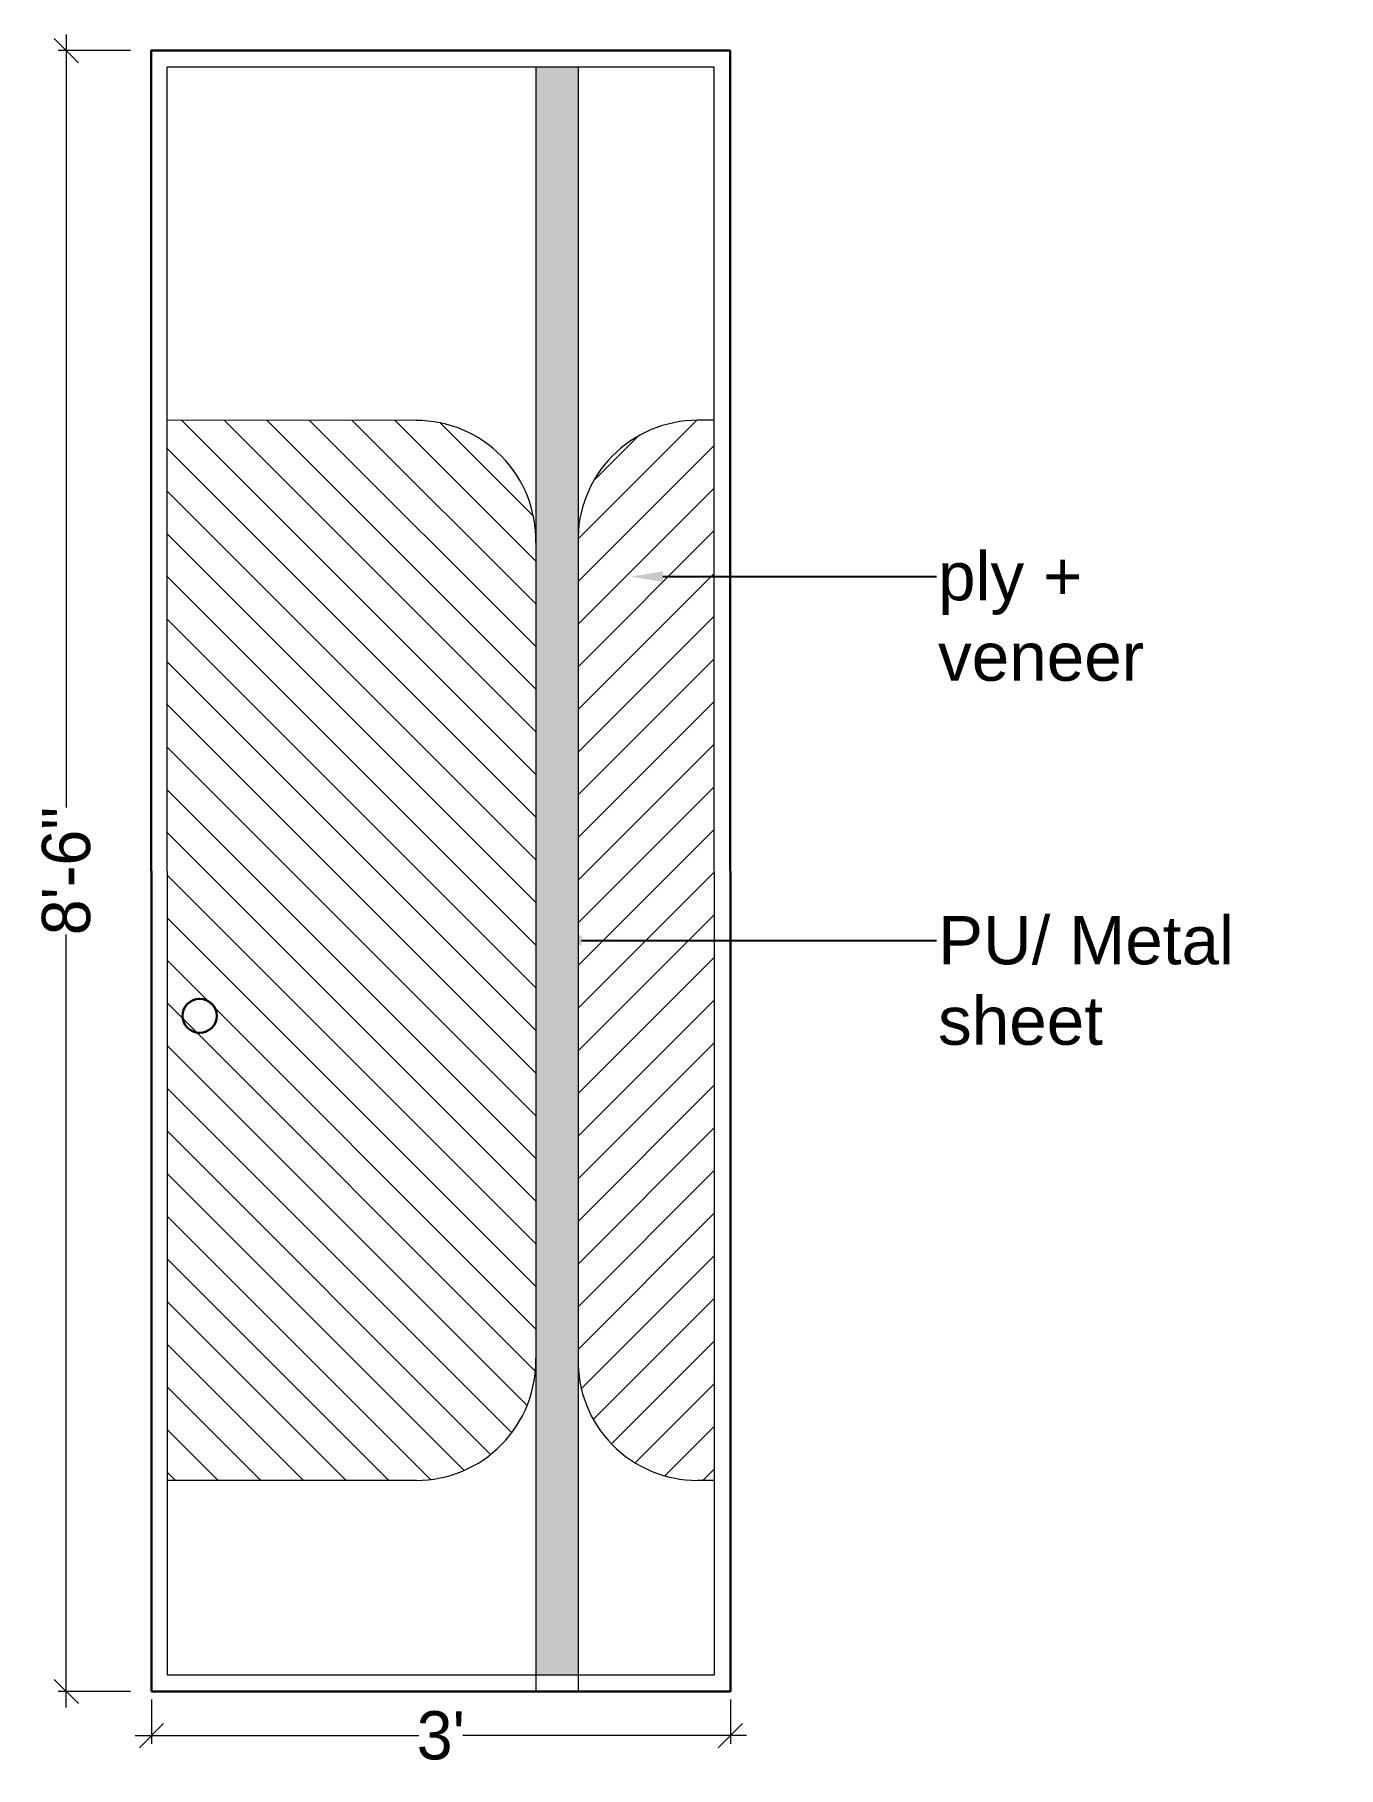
# Model space of a CAD drawing. Header units: millimetres. Extents: x 35877 to 3066687, y -650199 to -40525.
# Drawn here: x 147202.4 to 147283.5, y -180560.3 to -180452.6 of the extents above; entities outside this region: 9.
import ezdxf
from ezdxf import colors
from ezdxf.entities.mleader import LeaderData, LeaderLine
from ezdxf.math import Vec2, Vec3

# ---------------------------------------------------------------- set-up
doc = ezdxf.new("R2010")
doc.units = ezdxf.units.MM
doc.header["$MEASUREMENT"] = 0
doc.header["$PDMODE"] = 35
doc.linetypes.add('DASHED', pattern=[0.75, 0.5, -0.25])
doc.layers.get('Defpoints').update_dxf_attribs({"color": 220})
for name, color, linetype, lineweight in [('dim05', 1, 'Continuous', 13), ('doors', 36, 'Continuous', 15), ('el', 7, 'Continuous', 20), ('Electrical', 84, 'Continuous', 30), ('ELEVATION ( WALL COLOUR ) X_', 7, 'Continuous', 9), ('FURNITURE', 32, 'Continuous', 9), ('furniture dimensions', 1, 'DASHED', 0), ('LABALLING', 1, 'Continuous', 25), ('NAME PLATE', 7, 'Continuous', 25), ('wall', 7, 'Continuous', 30)]:
    doc.layers.add(name, color=color, linetype=linetype, lineweight=lineweight)
doc.layers.add('hatch', color=253, linetype='Continuous', lineweight=0, transparency=0.4)
doc.styles.add('century g', font='GOTHIC.TTF')
doc.styles.get("Standard").update_dxf_attribs({"font": 'arial.ttf', "height": 6})
doc.dimstyles.new('Archana', dxfattribs={"dimtxt": 2, "dimasz": 0.75, "dimexe": 0.5, "dimexo": 0.5, "dimgap": 0, "dimtad": 0, "dimzin": 0, "dimdsep": 46, "dimlunit": 4, "dimtxsty": 'century g', "dimblk": 'OBLIQUE', "dimcen": 0, "dimdle": 1, "dimclrd": 256, "dimclre": 256, "dimclrt": 256, "dimadec": 0, "dimazin": 0, "dimtfac": 1, "dimtofl": 0, "dimtmove": 1, "dimatfit": 3, "dimfxl": 1, "dimfxlon": 1, "dimtolj": 1, "dimtzin": 0, "dimlwd": -1, "dimlwe": -1, "dimarcsym": 0})

# ---------------------------------------------------------------- blocks, each defined once
blk = doc.blocks.new('_Oblique')
at = {"layer": 'wall', "color": 0, "lineweight": -2}
blk.add_line((-0.5, -0.5), (0.5, 0.5), dxfattribs=at)
blk = doc.blocks.new('*D275')
at = {"layer": 'Defpoints', "color": 0, "linetype": 'Continuous', "lineweight": 0, "transparency": 16777216}
for p in [(147209.7, -180555.55), (147245.69, -180555.55), (147245.69, -180558.3)]:
    blk.add_point(p, dxfattribs=at)
at = {"layer": 'furniture dimensions', "color": 5, "linetype": 'ByBlock', "transparency": 16777216}
blk.add_line((147209.7, -180556.05), (147209.7, -180558.8), dxfattribs=at)
at = {"layer": 'furniture dimensions', "color": 5, "linetype": 'Continuous', "transparency": 16777216}
for p, q in [((147245.69, -180556.05), (147245.69, -180558.8)), ((147208.7, -180558.3), (147226.33, -180558.3)), ((147246.69, -180558.3), (147229.06, -180558.3))]:
    blk.add_line(p, q, dxfattribs=at)
at = {"layer": 'furniture dimensions', "color": 5, "linetype": 'Continuous', "transparency": 16777216, "xscale": 1.5, "yscale": 1.5, "zscale": 1.5, "rotation": 180}
blk.add_blockref('_Oblique', (147209.7, -180558.3), dxfattribs=at)
at = {"layer": 'furniture dimensions', "color": 5, "linetype": 'Continuous', "transparency": 16777216, "xscale": 1.5, "yscale": 1.5, "zscale": 1.5}
blk.add_blockref('_Oblique', (147245.69, -180558.3), dxfattribs=at)
at = {"layer": 'furniture dimensions', "linetype": 'Continuous', "lineweight": 0, "transparency": 16777216, "insert": (147227.69, -180558.3), "char_height": 3, "attachment_point": 5, "style": 'century g'}
blk.add_mtext("\\A1;3'", dxfattribs=at)
blk = doc.blocks.new('*D278')
at = {"layer": 'Defpoints', "color": 0, "linetype": 'Continuous', "lineweight": 0, "transparency": 16777216}
for p in [(147204.41, -180453.55), (147209.68, -180453.55), (147209.7, -180555.55)]:
    blk.add_point(p, dxfattribs=at)
at = {"layer": 'furniture dimensions', "color": 5, "linetype": 'Continuous', "transparency": 16777216}
for p, q in [((147204.41, -180452.55), (147204.41, -180500.61)), ((147208.41, -180453.55), (147203.91, -180453.55)), ((147204.41, -180556.55), (147204.41, -180508.5))]:
    blk.add_line(p, q, dxfattribs=at)
at = {"layer": 'furniture dimensions', "color": 5, "linetype": 'ByBlock', "transparency": 16777216}
blk.add_line((147208.41, -180555.55), (147203.91, -180555.55), dxfattribs=at)
at = {"layer": 'furniture dimensions', "color": 5, "linetype": 'Continuous', "transparency": 16777216, "xscale": 1.5, "yscale": 1.5, "zscale": 1.5}
for p, rotation in [((147204.41, -180453.55), 90), ((147204.41, -180555.55), 270)]:
    blk.add_blockref('_Oblique', p, dxfattribs=dict(at, rotation=rotation))
at = {"layer": 'furniture dimensions', "linetype": 'Continuous', "lineweight": 0, "transparency": 16777216, "insert": (147204.41, -180504.55), "char_height": 3, "attachment_point": 5, "rotation": 90, "style": 'century g'}
blk.add_mtext('\\A1;8\'-6"', dxfattribs=at)
blk = doc.blocks.new('tv')
at = {"layer": 'hatch', "lineweight": 30, "true_color": 0x000000, "transparency": 33554687}
h = blk.add_hatch(color=18, dxfattribs=at)
h.dxf.hatch_style = 1
h.paths.add_polyline_path([(147233.351, -179350.328), (147190.125, -179350.328), (147190.125, -179374.606), (147233.351, -179374.606)])
at = {"layer": 'FURNITURE', "color": 252, "lineweight": 25, "true_color": 0x939598}
for points in [[(147189.237, -179375.494), (147234.239, -179375.494), (147234.239, -179349.44), (147189.237, -179349.44)], [(147190.125, -179374.606), (147233.351, -179374.606), (147233.351, -179350.328), (147190.125, -179350.328)]]:
    blk.add_lwpolyline(points, close=True, dxfattribs=at)
blk = doc.blocks.new('fan')
at = {"layer": 'Electrical', "lineweight": 15, "ltscale": 20}
for p, q in [((3300835.29, -509900.78), (3300836.47, -509923.43)), ((3300841.81, -509923.43), (3300842.99, -509900.78)), ((3300838.47, -509924.57), (3300838.47, -509920.25)), ((3300839.81, -509920.28), (3300839.81, -509924.57)), ((3300831.66, -509931.77), (3300811.45, -509942.07)), ((3300866.83, -509942.07), (3300846.62, -509931.77)), ((3300829.93, -509935.08), (3300833.64, -509932.93)), ((3300844.64, -509932.93), (3300848.38, -509935.09)), ((3300834.31, -509934.09), (3300830.57, -509936.25)), ((3300847.68, -509936.23), (3300843.97, -509934.09)), ((3300815.3, -509948.74), (3300834.33, -509936.39)), ((3300843.95, -509936.39), (3300862.98, -509948.74))]:
    blk.add_line(p, q, dxfattribs=at)
at = {"layer": 'Electrical', "linetype": 'DASHED', "lineweight": 15, "ltscale": 5}
blk.add_circle((3300839.14, -509930.53), 32, dxfattribs=at)
at = {"layer": 'Electrical', "lineweight": 15, "ltscale": 20}
for centre, major_axis, start_param, end_param in [((3300839.14, -509902.94), (3.12, 3.12), -0.272136, 1.842967), ((3300839.13, -509920.5), (0.501, 0.501), -0.465536, 1.983618), ((3300837.1, -509923.08), (0.51, 0.51), 2.863014, 4.257784), ((3300839.14, -509926.42), (2.27, -2.27), 2.565057, 2.951308), ((3300839.14, -509926.42), (2.27, 2.27), 0.19032, 0.57657), ((3300841.18, -509923.08), (0.51, -0.51), 5.167028, 6.561799), ((3300839.14, -509930.53), (4.24, -4.24), 3.14161, 9.424795), ((3300839.14, -509930.53), (3.77, -3.77), 1.749190548672175e-05, 6.283202799085073), ((3300839.14, -509930.53), (0.943, 0.943), 1.570814, 7.853999), ((3300831.67, -509932.49), (0.51, -0.51), 0.978238, 2.373008), ((3300846.61, -509932.49), (0.51, -0.51), 2.339416, 3.734186), ((3300835.59, -509932.58), (2.27, -2.27), 3.855511, 4.241762), ((3300842.69, -509932.58), (2.27, 2.27), 5.183051, 5.569301), ((3300830.46, -509935.55), (0.501, -0.501), 3.199655, 5.648809), ((3300835.59, -509932.58), (2.27, -2.27), 4.659452, 5.045703), ((3300842.69, -509932.58), (2.27, 2.27), 4.37911, 4.765361), ((3300847.83, -509935.54), (0.501, 0.501), 3.723254, 6.172408), ((3300833.71, -509936.02), (0.51, 0.51), -1.325776, 0.068994), ((3300844.57, -509936.02), (0.51, -0.51), 3.072633, 4.467404), ((3300815.25, -509944.32), (3.12, -3.12), 3.393055, 5.508159), ((3300863.03, -509944.32), (3.12, -3.12), 5.48745, 7.602554)]:
    blk.add_ellipse(centre, major_axis=major_axis, ratio=1, start_param=start_param, end_param=end_param, dxfattribs=at)

msp = doc.modelspace()

# ---------------------------------------------------------------- hatches: boundary and pattern name
at = {"layer": 'dim05', "lineweight": 15, "ltscale": 0.5, "true_color": 0x492403, "transparency": 33554559}
h = msp.add_hatch(dxfattribs=at)
h.set_pattern_fill('ANSI31', color=38, scale=15, angle=90)
edge = h.paths.add_edge_path()
edge.add_arc((147226.17, -180483.96), 7.42, 1.2161, 90.0258)
edge.add_line((147226.17, -180476.53), (147210.68, -180476.54))
edge.add_line((147210.68, -180476.54), (147210.7, -180542.44))
edge.add_line((147210.7, -180542.44), (147226.18, -180542.44))
edge.add_arc((147226.17, -180535.01), 7.42, 270.0516, 358.6596)
edge.add_line((147233.6, -180535.19), (147233.6, -180483.8))
h.paths.add_polyline_path([(147215.68, -180529.71), (147215.68, -180495.42)], flags=16)
h = msp.add_hatch(dxfattribs=at)
h.set_pattern_fill('ANSI31', color=38, scale=15)
h.paths.add_polyline_path([(147244.67, -180476.53), (147243.64, -180476.53, 0.407815), (147236.22, -180483.8), (147236.22, -180535.15, 0.408848), (147243.65, -180542.44), (147244.69, -180542.44)])
at = {"layer": 'ELEVATION ( WALL COLOUR ) X_'}
h = msp.add_hatch(color=5, dxfattribs=at)
h.set_gradient(color1=(255, 235, 194), color2=(255, 243, 219), one_color=1, tint=0.93, name='CYLINDER')
h.paths.add_polyline_path([(56221.5, -121287.36), (56377.5, -121287.36)])
h = msp.add_hatch(color=5, dxfattribs=at)
h.set_gradient(color1=(255, 235, 194), color2=(255, 243, 219), one_color=1, tint=0.93, name='CYLINDER')
h.paths.add_polyline_path([(56560.5, -121287.36), (56716.5, -121287.36)])
at = {"layer": 'NAME PLATE', "linetype": 'ByBlock', "true_color": 0x492403, "transparency": 33554687}
h = msp.add_hatch(color=38, dxfattribs=at)
h.dxf.hatch_style = 1
edge = h.paths.add_edge_path()
edge.add_arc((147243.64, -180483.96), 7.42, 178.7839, 181.2161, ccw=False)
edge.add_line((147236.22, -180483.8), (147236.22, -180454.55))
edge.add_line((147236.22, -180454.55), (147233.6, -180454.55))
edge.add_line((147233.6, -180454.55), (147233.6, -180483.8))
edge.add_arc((147226.17, -180483.96), 7.42, -1.2161, 1.2161, ccw=False)
edge.add_line((147233.6, -180484.12), (147233.6, -180534.84))
edge.add_arc((147226.17, -180535.01), 7.42, -1.3404, 1.3404, ccw=False)
edge.add_line((147233.6, -180535.19), (147233.6, -180554.55))
edge.add_line((147233.6, -180554.55), (147236.22, -180554.55))
edge.add_line((147236.22, -180554.55), (147236.22, -180535.15))
edge.add_arc((147243.64, -180535.01), 7.42, 178.9226, 181.0774, ccw=False)
edge.add_line((147236.22, -180534.87), (147236.22, -180484.12))

# ---------------------------------------------------------------- linework, layer by layer
at = {"layer": 'doors', "transparency": 33554687}
for p, q in [((147233.6, -180454.55), (147233.6, -180483.8)), ((147236.22, -180454.55), (147236.22, -180555.55)), ((147226.17, -180476.53), (147210.68, -180476.54)), ((147245.7, -180476.53), (147245.67, -180476.53)), ((147233.6, -180483.8), (147233.6, -180555.55)), ((147226.18, -180542.44), (147210.69, -180542.44)), ((147244.69, -180542.44), (147243.65, -180542.44))]:
    msp.add_line(p, q, dxfattribs=at)
msp.add_lwpolyline([(147210.7, -180554.55), (147210.68, -180454.55), (147244.67, -180454.55), (147244.69, -180554.55)], close=True, dxfattribs=at)
msp.add_lwpolyline([(147244.67, -180476.53), (147243.65, -180476.53, 0.420576), (147236.22, -180484.12)], format="xyb", dxfattribs=at)
for centre, start, end in [((147226.17, -180483.96), 358.7839, 90.0258), ((147226.17, -180535.01), 269.9742, 1.2161), ((147243.64, -180535.01), 178.7839, 270.0258)]:
    msp.add_arc(centre, 7.42, start, end, dxfattribs=at)
at = {"layer": 'FURNITURE', "lineweight": 30, "transparency": 33554687}
msp.add_circle((147212.7, -180513.55), 1.06, dxfattribs=at)
at = {"layer": 'wall', "transparency": 33554687}
msp.add_lwpolyline([(147209.7, -180555.55), (147209.68, -180453.55), (147245.67, -180453.55), (147245.69, -180555.55)], close=True, dxfattribs=at)

# ---------------------------------------------------------------- block references
at = {"layer": 'el', "color": 18, "true_color": 0x000000, "xscale": 1.000012499921827, "yscale": 1.000012499921827, "zscale": 1.000012499921827}
for p in [(-234895.05, -140122.33), (-234225.12, -140127.88, 0.13), (-234950.78, -140152), (-234885.21, -140185.93, 0.07), (-238975.72, -140230.34)]:
    msp.add_blockref('fan', p, dxfattribs=at)
at = {"layer": 'FURNITURE', "xscale": -1.342294704634696, "yscale": 1.342294704634696, "zscale": 1.34229470471346, "rotation": 270}
for p in [(276651.47, -238156.35), (276651.47, -238910.42)]:
    msp.add_blockref('tv', p, dxfattribs=at)

# ---------------------------------------------------------------- dimensions: what is measured, and where the dimension line sits
at = {"layer": 'furniture dimensions', "color": 5, "linetype": 'Continuous', "lineweight": 0, "transparency": 33554687}
dim = msp.add_linear_dim(base=(147204.41, -180453.55), p1=(147209.7, -180555.55), p2=(147209.68, -180453.55), angle=90, dimstyle='Archana', override={"dimtxt": 3, "dimasz": 1.5, "dimdec": 0, "dimclrd": 5, "dimclre": 5, "dimfxl": 4}, dxfattribs=at)
dim.commit()
dim.dimension.update_dxf_attribs({"geometry": '*D278', "text_midpoint": (147204.41, -180504.55)})
dim = msp.add_linear_dim(base=(147245.69, -180558.3), p1=(147209.7, -180555.55), p2=(147245.69, -180555.55), dimstyle='Archana', override={"dimtxt": 3, "dimasz": 1.5, "dimdec": 0, "dimclrd": 5, "dimclre": 5, "dimfxl": 4}, dxfattribs=at)
dim.commit()
dim.dimension.update_dxf_attribs({"geometry": '*D275', "text_midpoint": (147227.69, -180558.3)})

# ---------------------------------------------------------------- leaders
at = {"layer": 'LABALLING', "lineweight": 5, "ltscale": 4, "transparency": 33554687}
ml = msp.add_multileader_mtext('Standard', dxfattribs=at)
ml.set_content('{\\fArial|b0|i0|c0|p34;ply +\\Pveneer}', color=256)
ml.set_leader_properties()
ml.build(insert=Vec2(0, 0))
ml.multileader.update_dxf_attribs({"dogleg_length": 28.28, "arrow_head_size": 2})
ctx = ml.context
ctx.base_point, ctx.char_height, ctx.arrow_head_size, ctx.landing_gap_size, ctx.plane_origin = Vec3(147258.51, -180486.25), 3, 2, 0.09, Vec3(147263.83, -180486.25)
notes = []
notes.append((ctx, [(0, (1, 1, 0), (147257.73, -180486.25), (1, 0), 0.782, [(0, [(147239.5, -180486.25)], 0, [])])]))
ctx.mtext.insert, ctx.mtext.flow_direction = Vec3(147258.6, -180484.72), 5
ml = msp.add_multileader_mtext('Standard', dxfattribs=at)
ml.set_content('PU/ Metal sheet', color=256)
ml.set_leader_properties()
ml.build(insert=Vec2(0, 0))
ml.multileader.update_dxf_attribs({"dogleg_length": 28.28, "arrow_head_size": 2})
ctx = ml.context
ctx.base_point, ctx.char_height, ctx.arrow_head_size, ctx.landing_gap_size, ctx.plane_origin = Vec3(147258.51, -180508.87), 3, 2, 0.09, Vec3(147263.83, -180508.87)
notes.append((ctx, [(0, (1, 1, 0), (147257.73, -180508.87), (1, 0), 0.782, [(0, [(147234.44, -180508.87)], 0, [])])]))
ctx.mtext.insert, ctx.mtext.width, ctx.mtext.flow_direction = Vec3(147258.6, -180507.35), 24.8847, 5
for ctx, leaders in notes:
    for number, flags, end, landing, length, lines in leaders:
        leader = LeaderData()
        leader.index, (leader.has_last_leader_line, leader.has_dogleg_vector, leader.attachment_direction) = number, flags
        leader.last_leader_point, leader.dogleg_vector, leader.dogleg_length = Vec3(end), Vec3(landing), length
        for number, points, colour, breaks in lines:
            line = LeaderLine()
            line.index, line.vertices, line.color, line.breaks = number, Vec3.list(points), colors.encode_raw_color(colour), breaks
            leader.lines.append(line)
        ctx.leaders.append(leader)

doc.saveas('drawing.dxf')
